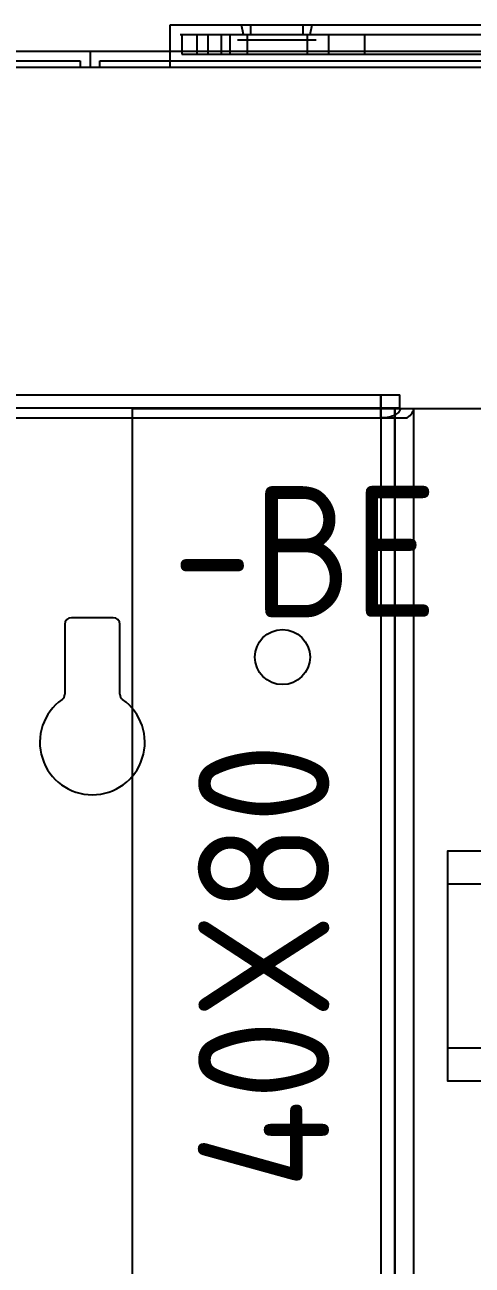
# Model space of a CAD drawing. Header units: millimetres. Extents: x 0 to 69574, y -5 to 41746.
# Drawn here: x 45826 to 45894.3, y 16578.8 to 16767.9 of the extents above; entities that cross this region are included whole.
import ezdxf
from ezdxf.enums import TextEntityAlignment as Align

# ---------------------------------------------------------------- set-up
doc = ezdxf.new("R2010")
doc.units = ezdxf.units.MM
doc.layers.add('! NO PLOT !', color=7, linetype='Continuous', true_color=0xff75dd, plot=False)
doc.layers.add('000-PI-Oprema', color=30, linetype='Continuous', lineweight=5)
for name, color, linetype in [('000-PI-ORMAR', 2, 'Continuous'), ('000-PI_TEXT', 7, 'Continuous'), ('002-PI-Kabelska kanalica', 150, 'Continuous'), ('004-PI-DIN Šina', 3, 'Continuous')]:
    doc.layers.add(name, color=color, linetype=linetype)
doc.styles.add('PI0', font='isocpeur.ttf', dxfattribs={"width": 0.9})

# ---------------------------------------------------------------- blocks, each defined once
blk = doc.blocks.new('*U468')
at = {"layer": '004-PI-DIN Šina'}
blk.add_lwpolyline([(280, -17.5), (280, 17.5), (0, 17.5), (0, -17.5)], close=True, dxfattribs=at)
for points in [[(0, 12.5), (280, 12.5)], [(0, -12.5), (280, -12.5)]]:
    blk.add_lwpolyline(points, dxfattribs=at)
blk = doc.blocks.new('*U899')
at = {"layer": '002-PI-Kabelska kanalica'}
for p, q in [((-20, 70), (20, 70)), ((-20, -100), (-20, 70)), ((20, -100), (20, 70)), ((-20, -100), (20, -100))]:
    blk.add_line(p, q, dxfattribs=at)
blk = doc.blocks.new('spojnica')
at = {"layer": '! NO PLOT !', "transparency": 33554687}
for p, q in [((44856.49, 28808), (44856.49, 28811.5)), ((44856.49, 28811.5), (44856.49, 26919.4)), ((44768.49, 28808), (44856.49, 28808)), ((44856.49, 28808), (44860.49, 28808)), ((44861.49, 28809.4), (44861.49, 26919.4)), ((44815.69, 28777.5), (44809.29, 28777.5)), ((44808.29, 28776.5), (44808.29, 28765.85)), ((44816.69, 28765.85), (44816.69, 28776.5))]:
    blk.add_line(p, q, dxfattribs=at)
for points in [[(44856.49, 28808), (44856.76, 28808.01), (44857.02, 28808.02), (44857.27, 28808.05), (44857.52, 28808.09), (44857.76, 28808.13), (44857.99, 28808.19), (44858.22, 28808.26), (44858.42, 28808.33), (44858.62, 28808.41), (44858.79, 28808.5), (44858.95, 28808.6), (44859.09, 28808.7), (44859.21, 28808.81), (44859.31, 28808.92), (44859.39, 28809.04), (44859.45, 28809.16), (44859.48, 28809.28), (44859.49, 28809.4)], [(44860.49, 28808), (44860.74, 28808.17), (44860.95, 28808.35), (44861.13, 28808.53), (44861.28, 28808.73), (44861.39, 28808.92), (44861.46, 28809.12), (44861.49, 28809.33), (44861.49, 28809.4)]]:
    blk.add_lwpolyline(points, dxfattribs=at)
blk.add_circle((44841.49, 28771.5), 4.2, dxfattribs=at)
for centre, radius, start, end in [((44809.29, 28776.5), 1, 90, 180), ((44815.69, 28776.5), 1, 0, 90), ((44812.49, 28758.5), 8, 125.2944, 54.7056), ((44807.29, 28765.85), 1, 305.2944, 0), ((44817.69, 28765.85), 1, 180, 234.7056)]:
    blk.add_arc(centre, radius, start, end, dxfattribs=at)
at = {"layer": '000-PI-ORMAR', "transparency": 33554687}
for p, q in [((44765.59, 28811.5), (44859.39, 28811.5)), ((44859.39, 28809.5), (44859.39, 28811.5)), ((44768.49, 28809.5), (44856.49, 28809.5)), ((44856.49, 28809.5), (44859.39, 28809.5)), ((44859.49, 28809.4), (44861.49, 28809.4))]:
    blk.add_line(p, q, dxfattribs=at)
blk = doc.blocks.new('montažnaa')
at = {"layer": '! NO PLOT !'}
blk.add_line((46568.64, 28809.4), (46568.64, 26919.4), dxfattribs=at)
at = {"layer": '000-PI-ORMAR'}
blk.add_line((46568.64, 28809.4), (46867.64, 28809.4), dxfattribs=at)

msp = doc.modelspace()

# ---------------------------------------------------------------- linework, layer by layer
at = {"layer": '000-PI-ORMAR'}
for p, q in [((45848.233, 16767.904), (46215.733, 16767.904)), ((45848.233, 16761.404), (45848.233, 16767.904)), ((45859.382, 16766.404), (45859.076, 16767.904)), ((45859.382, 16766.404), (45859.076, 16767.904)), ((45860.483, 16767.904), (45860.483, 16766.404)), ((45868.483, 16766.404), (45868.483, 16767.904)), ((45869.583, 16766.404), (45869.89, 16767.904)), ((45869.583, 16766.404), (45869.89, 16767.904)), ((45849.733, 16766.404), (46214.233, 16766.404)), ((45849.983, 16766.404), (45849.983, 16763.404)), ((45852.35, 16763.404), (45852.35, 16766.404)), ((45853.983, 16763.404), (45853.983, 16766.404)), ((45855.983, 16766.404), (45855.983, 16763.404)), ((45857.37, 16763.404), (45857.37, 16766.404)), ((45859.983, 16763.404), (45859.983, 16766.404)), ((45869.137, 16763.404), (45869.137, 16766.404)), ((45872.423, 16763.404), (45872.423, 16766.404)), ((45877.899, 16763.404), (45877.899, 16766.404)), ((45870.483, 16765.554), (45858.483, 16765.554)), ((45870.483, 16765.554), (45858.483, 16765.554)), ((45823.733, 16763.904), (45835.983, 16763.904)), ((45823.733, 16762.404), (45834.483, 16762.404)), ((45834.483, 16762.404), (45834.483, 16761.404)), ((45835.983, 16763.904), (45848.233, 16763.904)), ((45835.983, 16763.904), (45835.983, 16761.404)), ((45837.483, 16761.404), (45837.483, 16762.404)), ((45837.483, 16762.404), (45848.233, 16762.404)), ((45848.233, 16763.904), (46215.733, 16763.904)), ((45848.233, 16762.404), (46215.733, 16762.404)), ((45849.983, 16763.404), (46213.983, 16763.404)), ((45835.995, 16761.404), (45243.995, 16761.404)), ((46191.483, 16761.404), (45258.483, 16761.404)), ((46227.995, 16761.404), (45835.995, 16761.404))]:
    msp.add_line(p, q, dxfattribs=at)

# ---------------------------------------------------------------- block references
for name, p in [('*U899', (45862.483, 16639.404)), ('*U468', (45890.52, 16624.404))]:
    msp.add_blockref(name, p)
at = {"layer": '000-PI-Oprema'}
for name, p in [('spojnica', (1023.847, -12100)), ('montažnaa', (-686.158, -12100))]:
    msp.add_blockref(name, p, dxfattribs=at)

# ---------------------------------------------------------------- texts
at = {"insert": (45862.483, 16624.404), "char_height": 20, "width": 16.78721, "attachment_point": 5, "rotation": 90, "style": 'PI0'}
msp.add_mtext('{\\fISOCPEUR|b0|i0|c238|p34;40}X{\\fISOCPEUR|b0|i0|c238|p34;8}0', dxfattribs=at)
at = {"layer": '000-PI_TEXT', "color": 0, "style": 'PI0', "width": 0.9}
msp.add_text('-BE 471 06', height=20, dxfattribs=at).set_placement((45910.474, 16687.608), align=Align.MIDDLE)

doc.saveas('drawing.dxf')
